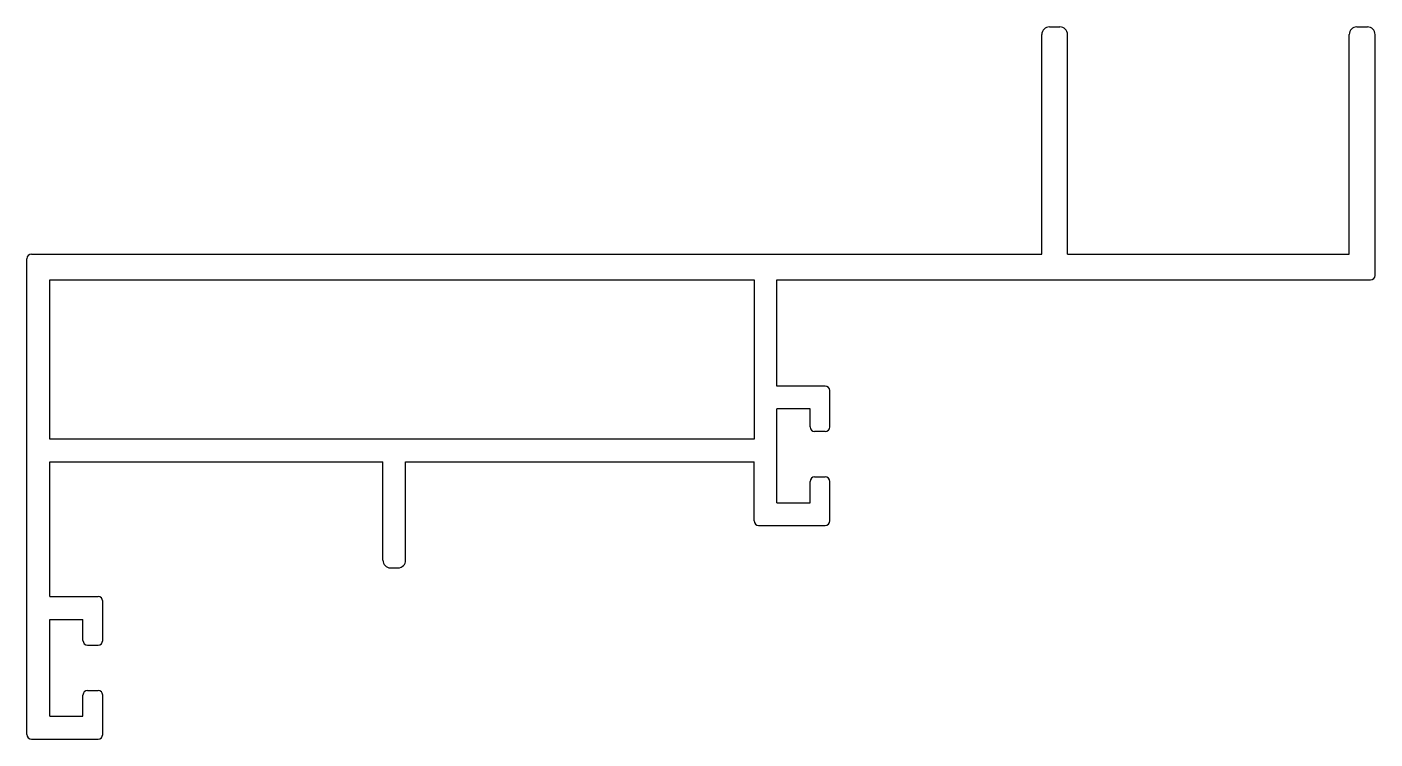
# Model space of a CAD drawing. Extents: x 684.6 to 773.6, y 644.6 to 691.6.
import ezdxf

# ---------------------------------------------------------------- set-up
doc = ezdxf.new("R2010")
doc.units = 0
doc.layers.get('0').update_dxf_attribs({"linetype": 'CONTINUOUS'})

msp = doc.modelspace()

# ---------------------------------------------------------------- linework, layer by layer
at = {"linetype": 'CONTINUOUS'}
for p, q in [((752.077, 691.557), (752.777, 691.557)), ((772.377, 691.557), (773.077, 691.557)), ((751.577, 676.557), (751.577, 691.057)), ((753.277, 676.557), (753.277, 691.057)), ((771.877, 676.557), (771.877, 691.057)), ((773.577, 675.157), (773.577, 691.057)), ((684.877, 676.557), (751.577, 676.557)), ((753.277, 676.557), (771.877, 676.557)), ((684.577, 644.857), (684.577, 676.257)), ((686.077, 664.357), (686.077, 674.857)), ((686.077, 674.857), (732.577, 674.857)), ((732.577, 674.857), (732.577, 664.357)), ((734.077, 667.857), (734.077, 674.857)), ((734.077, 674.857), (773.277, 674.857)), ((737.277, 667.857), (734.077, 667.857)), ((737.577, 665.157), (737.577, 667.557)), ((734.077, 660.157), (734.077, 666.357)), ((736.277, 666.357), (734.077, 666.357)), ((736.277, 665.157), (736.277, 666.357)), ((737.277, 664.857), (736.577, 664.857)), ((732.577, 664.357), (686.077, 664.357)), ((686.077, 662.857), (708.077, 662.857)), ((686.077, 653.957), (686.077, 662.857)), ((708.077, 656.357), (708.077, 662.857)), ((709.577, 656.357), (709.577, 662.857)), ((709.577, 662.857), (732.577, 662.857)), ((732.577, 658.957), (732.577, 662.857)), ((736.277, 660.157), (736.277, 661.557)), ((736.577, 661.857), (737.277, 661.857)), ((737.577, 658.957), (737.577, 661.557)), ((734.077, 660.157), (736.277, 660.157)), ((732.877, 658.657), (737.277, 658.657)), ((708.577, 655.857), (709.077, 655.857)), ((686.077, 653.957), (689.277, 653.957)), ((689.577, 651.057), (689.577, 653.657)), ((686.077, 652.457), (688.277, 652.457)), ((686.077, 646.057), (686.077, 652.457)), ((688.277, 651.057), (688.277, 652.457)), ((688.577, 650.757), (689.277, 650.757)), ((688.277, 646.057), (688.277, 647.457)), ((688.577, 647.757), (689.277, 647.757)), ((689.577, 644.857), (689.577, 647.457)), ((686.077, 646.057), (688.277, 646.057)), ((684.877, 644.557), (689.277, 644.557))]:
    msp.add_line(p, q, dxfattribs=at)
for centre, radius, start, end in [((752.077, 691.057), 0.5, 90, 180), ((752.777, 691.057), 0.5, 0, 90), ((772.377, 691.057), 0.5, 90, 180), ((773.077, 691.057), 0.5, 0, 90), ((684.877, 676.257), 0.3, 90, 180), ((773.277, 675.157), 0.3, 270, 0), ((737.277, 667.557), 0.3, 0, 90), ((736.577, 665.157), 0.3, 180, 270), ((737.277, 665.157), 0.3, 270, 0), ((736.577, 661.557), 0.3, 90, 180), ((737.277, 661.557), 0.3, 0, 90), ((732.877, 658.957), 0.3, 180, 270), ((737.277, 658.957), 0.3, 270, 0), ((708.577, 656.357), 0.5, 180, 270), ((709.077, 656.357), 0.5, 270, 0), ((689.277, 653.657), 0.3, 0, 90), ((688.577, 651.057), 0.3, 180, 270), ((689.277, 651.057), 0.3, 270, 0), ((688.577, 647.457), 0.3, 90, 180), ((689.277, 647.457), 0.3, 0, 90), ((684.877, 644.857), 0.3, 180, 270), ((689.277, 644.857), 0.3, 270, 0)]:
    msp.add_arc(centre, radius, start, end, dxfattribs=at)

doc.saveas('drawing.dxf')
